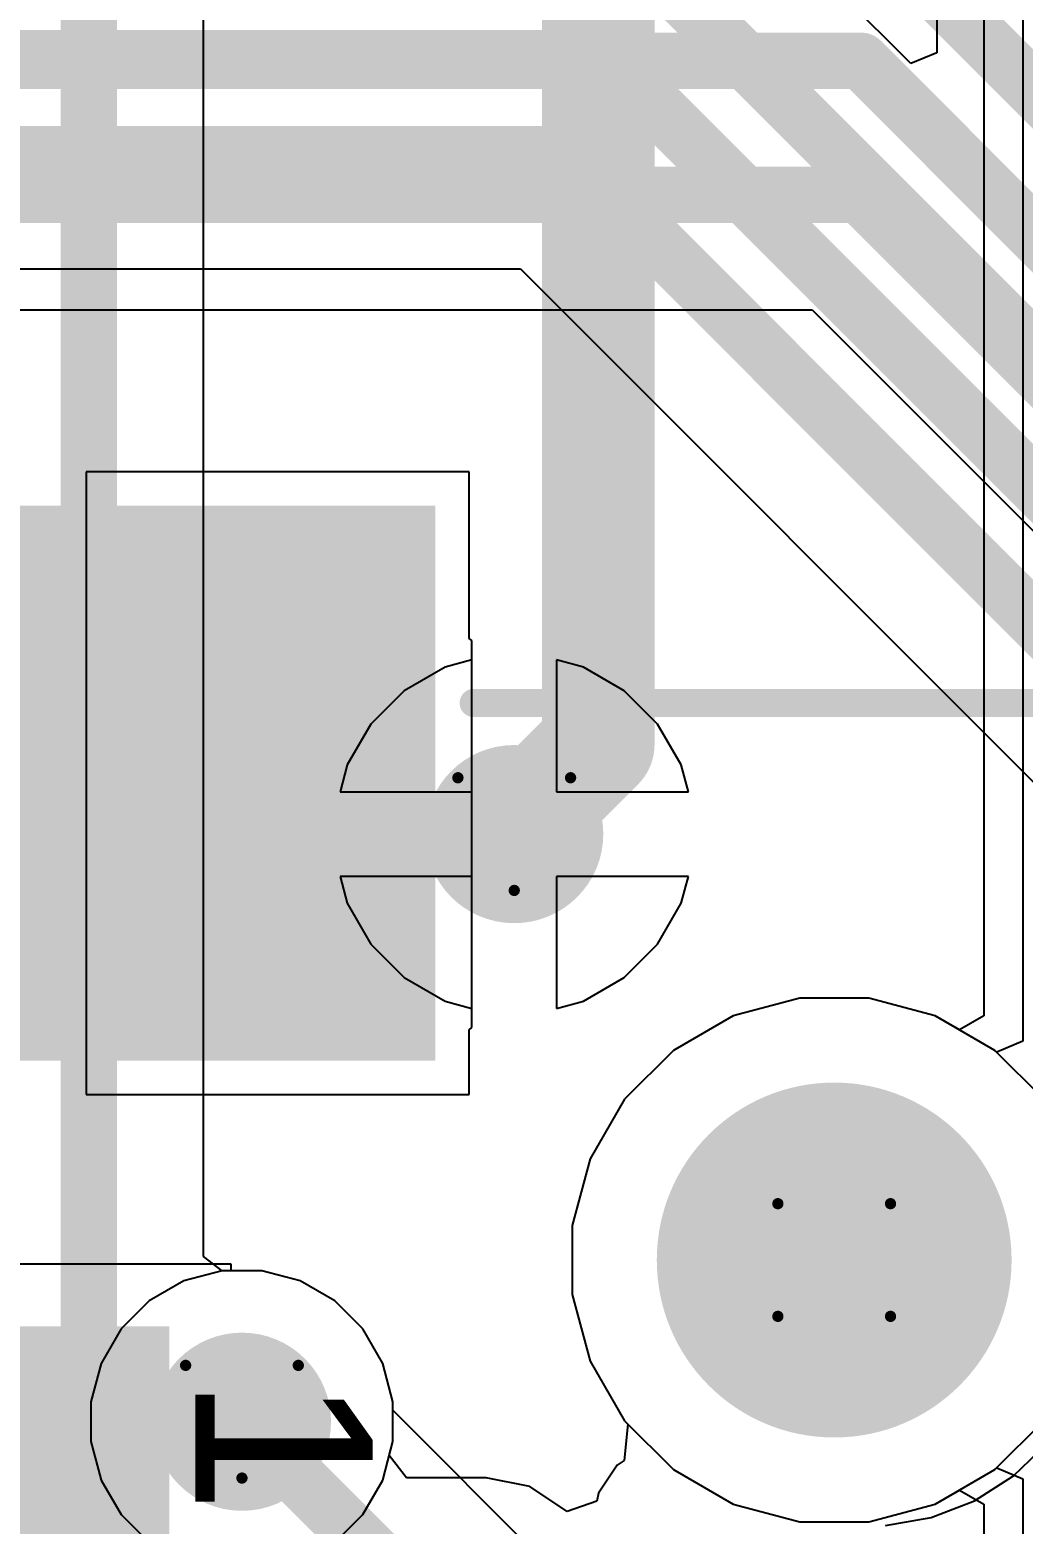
# Model space of a CAD drawing. Header units: inches. Extents: x -21 to 276, y -5 to 220.
# Drawn here: x 53.4 to 57.88, y 39.67 to 46.41 of the extents above; entities that cross this region are included whole.
import ezdxf

# ---------------------------------------------------------------- set-up
doc = ezdxf.new("R2010")
doc.units = ezdxf.units.IN
for name, color, linetype in [('Bottom Layer', 5, 'Continuous'), ('Bottom Solder', 6, 'Continuous'), ('Drill Drawing', 1, 'Continuous'), ('Ground', 16, 'Continuous'), ('Pad Holes', 156, 'Continuous'), ('Power + Signal', 76, 'Continuous'), ('Top Layer', 1, 'Continuous'), ('Top Overlay', 2, 'Continuous'), ('Top Paste', 8, 'Continuous'), ('Top Solder', 216, 'Continuous'), ('Via Holes', 16, 'Continuous')]:
    doc.layers.add(name, color=color, linetype=linetype)
doc.styles.add('Arial', font='', dxfattribs={"height": 0.2})
doc.styles.get('Arial').set_extended_font_data('Arial')

# ---------------------------------------------------------------- blocks, each defined once
blk = doc.blocks.new('91304_99_052R2_133')
at = {"layer": 'Bottom Solder'}
blk.add_hatch(color=6, dxfattribs=at).paths.add_polyline_path([(-12.3984, -0.1016), (-12.6016, -0.1016), (-12.6016, 0.1016), (-12.3984, 0.1016)])
at = {"layer": 'Pad Holes'}
h = blk.add_hatch(color=7, dxfattribs=at)
edge = h.paths.add_edge_path()
edge.add_arc((-12.5, 0), 0.8, 0, 360)
at = {"layer": 'Top Layer'}
for points in [[(-13.5, -5.1), (-15.8, -5.1), (-15.8, -1.9), (-13.5, -1.9)], [(-11.5, -5.1), (-12.1, -5.1), (-12.1, -3.1), (-11.5, -3.1)]]:
    blk.add_hatch(color=1, dxfattribs=at).paths.add_polyline_path(points)
at = {"layer": 'Top Paste'}
for points in [[(-13.5, -5.1), (-15.8, -5.1), (-15.8, -1.9), (-13.5, -1.9)], [(-11.5, -5.1), (-12.1, -5.1), (-12.1, -3.1), (-11.5, -3.1)]]:
    blk.add_hatch(color=8, dxfattribs=at).paths.add_polyline_path(points)
at = {"layer": 'Top Solder'}
for points in [[(-12.3984, -0.1016), (-12.6016, -0.1016), (-12.6016, 0.1016), (-12.3984, 0.1016)], [(-13.3984, -5.2016), (-15.9016, -5.2016), (-15.9016, -1.7984), (-13.3984, -1.7984)], [(-11.3984, -5.2016), (-12.2016, -5.2016), (-12.2016, -2.9984), (-11.3984, -2.9984)], [(-10.5984, -5.2016), (-11.4016, -5.2016), (-11.4016, -2.9984), (-10.5984, -2.9984)]]:
    blk.add_hatch(color=216, dxfattribs=at).paths.add_polyline_path(points)
at = {"layer": 'Top Overlay'}
blk.add_lwpolyline([(-15.0114, -1.6256, 0.127, 0.127, 0), (-15.0114, 4.5974, 0.127, 0.127, 0)], format="xyseb", dxfattribs=at)
blk.add_lwpolyline([(-15.0432, -1.6256, 0.0635, 0.0635, 1), (-14.9796, -1.6256, 0.0635, 0.0635, 1)], format="xyseb", close=True, dxfattribs=at)
at = {"layer": 'Top Overlay', "style": 'Arial'}
blk.add_text('1', height=0.8, dxfattribs=at).set_placement((-11.9778, -2.8808))

msp = doc.modelspace()

# ---------------------------------------------------------------- hatches: boundary and pattern name
at = {"layer": 'Bottom Layer'}
h = msp.add_hatch(color=5, dxfattribs=at)
edge = h.paths.add_edge_path()
edge.add_arc((55.5838, 42.7812), 0.3, 0, 360)
h = msp.add_hatch(color=5, dxfattribs=at)
edge = h.paths.add_edge_path()
edge.add_arc((54.356, 40.132), 0.3, 0, 360)
at = {"layer": 'Bottom Solder'}
h = msp.add_hatch(color=6, dxfattribs=at)
edge = h.paths.add_edge_path()
edge.add_arc((55.5838, 42.7812), 0.4016, 0, 360)
h = msp.add_hatch(color=6, dxfattribs=at)
edge = h.paths.add_edge_path()
edge.add_arc((54.356, 40.132), 0.4016, 0, 360)
at = {"layer": 'Ground'}
h = msp.add_hatch(color=16, dxfattribs=at)
edge = h.paths.add_edge_path()
edge.add_arc((55.5838, 42.7812), 0.3, 0, 360)
h = msp.add_hatch(color=16, dxfattribs=at)
edge = h.paths.add_edge_path()
edge.add_arc((54.356, 40.132), 0.3, 0, 360)
at = {"layer": 'Power + Signal'}
h = msp.add_hatch(color=76, dxfattribs=at)
edge = h.paths.add_edge_path()
edge.add_arc((55.5838, 42.7812), 0.3, 0, 360)
h = msp.add_hatch(color=76, dxfattribs=at)
edge = h.paths.add_edge_path()
edge.add_arc((54.356, 40.132), 0.3, 0, 360)
at = {"layer": 'Top Layer'}
h = msp.add_hatch(color=1, dxfattribs=at)
edge = h.paths.add_edge_path()
edge.add_arc((55.5838, 42.7812), 0.3, 0, 360)
h = msp.add_hatch(color=1, dxfattribs=at)
edge = h.paths.add_edge_path()
edge.add_arc((54.356, 40.132), 0.3, 0, 360)
at = {"layer": 'Top Solder'}
h = msp.add_hatch(color=216, dxfattribs=at)
edge = h.paths.add_edge_path()
edge.add_arc((55.5838, 42.7812), 0.4016, 0, 360)
h = msp.add_hatch(color=216, dxfattribs=at)
edge = h.paths.add_edge_path()
edge.add_arc((54.356, 40.132), 0.4016, 0, 360)
at = {"layer": 'Via Holes'}
h = msp.add_hatch(color=7, dxfattribs=at)
edge = h.paths.add_edge_path()
edge.add_arc((55.5838, 42.7812), 0.15, 0, 360)
h = msp.add_hatch(color=7, dxfattribs=at)
edge = h.paths.add_edge_path()
edge.add_arc((54.356, 40.132), 0.15, 0, 360)

# ---------------------------------------------------------------- linework, layer by layer
at = {"layer": 'Bottom Layer'}
for p, q in [((57.7013, 46.5409), (57.7013, 41.9621)), ((55.2719, 43.5341), (55.0877, 43.4277)), ((55.3933, 43.5666), (55.2719, 43.5341)), ((55.3933, 42.9717), (55.3933, 43.5666)), ((55.8957, 43.5341), (55.7743, 43.5666)), ((55.7743, 43.5666), (55.7743, 42.9717)), ((56.0799, 43.4277), (55.8957, 43.5341)), ((55.0877, 43.4277), (54.9372, 43.2773)), ((56.2303, 43.2773), (56.0799, 43.4277)), ((54.9372, 43.2773), (54.8309, 43.0931)), ((56.3367, 43.0931), (56.2303, 43.2773)), ((54.8309, 43.0931), (54.7983, 42.9717)), ((56.3692, 42.9717), (56.3367, 43.0931)), ((54.7983, 42.9717), (55.3933, 42.9717)), ((55.7743, 42.9717), (56.3692, 42.9717)), ((55.3933, 42.5907), (54.7983, 42.5907)), ((54.7983, 42.5907), (54.8309, 42.4693)), ((55.3933, 41.9957), (55.3933, 42.5907)), ((56.3692, 42.5907), (55.7743, 42.5907)), ((55.7743, 42.5907), (55.7743, 41.9957)), ((56.3367, 42.4693), (56.3692, 42.5907)), ((54.8309, 42.4693), (54.9372, 42.2851)), ((56.2303, 42.2851), (56.3367, 42.4693)), ((54.9372, 42.2851), (55.0877, 42.1346)), ((56.0799, 42.1346), (56.2303, 42.2851)), ((55.0877, 42.1346), (55.2719, 42.0282)), ((55.8957, 42.0282), (56.0799, 42.1346)), ((56.8711, 42.042), (56.5707, 41.9615)), ((57.1821, 42.042), (56.8711, 42.042)), ((57.4824, 41.9615), (57.1821, 42.042)), ((55.2719, 42.0282), (55.3933, 41.9957)), ((55.7743, 41.9957), (55.8957, 42.0282)), ((56.5707, 41.9615), (56.3014, 41.806)), ((57.5913, 41.8986), (57.4824, 41.9615)), ((57.7013, 41.9621), (57.5913, 41.8986)), ((56.3014, 41.806), (56.0815, 41.5862)), ((56.0815, 41.5862), (55.9261, 41.3169)), ((55.9261, 41.3169), (55.8456, 41.0165)), ((55.8456, 41.0165), (55.8456, 40.7055)), ((54.0931, 40.7666), (53.9379, 40.6769)), ((54.2663, 40.813), (54.0931, 40.7666)), ((54.4457, 40.813), (54.2663, 40.813)), ((54.6189, 40.7666), (54.4457, 40.813)), ((54.7741, 40.6769), (54.6189, 40.7666)), ((55.8456, 40.7055), (55.9261, 40.4052)), ((53.9379, 40.6769), (53.8111, 40.5501)), ((54.9009, 40.5501), (54.7741, 40.6769)), ((53.8111, 40.5501), (53.7214, 40.3949)), ((54.9906, 40.3949), (54.9009, 40.5501)), ((53.7214, 40.3949), (53.675, 40.2217)), ((55.037, 40.2217), (54.9906, 40.3949)), ((55.9261, 40.4052), (56.0815, 40.1359)), ((53.675, 40.2217), (53.675, 40.0423)), ((55.037, 40.0423), (55.037, 40.2217)), ((56.0815, 40.1359), (56.3014, 39.916)), ((53.675, 40.0423), (53.7214, 39.8691)), ((54.9906, 39.8691), (55.037, 40.0423)), ((56.3014, 39.916), (56.5707, 39.7605)), ((53.7214, 39.8691), (53.8111, 39.7139)), ((54.9009, 39.7139), (54.9906, 39.8691)), ((57.4824, 39.7605), (57.5913, 39.8234)), ((57.5913, 39.8234), (57.7013, 39.7599)), ((56.5707, 39.7605), (56.8711, 39.68)), ((57.1821, 39.68), (57.4824, 39.7605)), ((57.7013, 39.7599), (57.7013, 36.1772)), ((53.8111, 39.7139), (53.9379, 39.5871)), ((54.7741, 39.5871), (54.9009, 39.7139)), ((56.8711, 39.68), (57.1821, 39.68))]:
    msp.add_line(p, q, dxfattribs=at)
at = {"layer": 'Drill Drawing'}
for points in [[(55.3298, 43.0352, 0.0508, 0.0508, 0), (55.8378, 43.0352, 0.0508, 0.0508, 0)], [(55.3298, 43.0352, 0.0508, 0.0508, 0), (55.5838, 42.5272, 0.0508, 0.0508, 0)], [(55.5838, 42.5272, 0.0508, 0.0508, 0), (55.8378, 43.0352, 0.0508, 0.0508, 0)], [(56.7726, 41.115, 0.0508, 0.0508, 0), (57.2806, 41.115, 0.0508, 0.0508, 0)], [(56.7726, 40.607, 0.0508, 0.0508, 0), (56.7726, 41.115, 0.0508, 0.0508, 0)], [(57.2806, 40.607, 0.0508, 0.0508, 0), (57.2806, 41.115, 0.0508, 0.0508, 0)], [(56.7726, 40.607, 0.0508, 0.0508, 0), (57.2806, 40.607, 0.0508, 0.0508, 0)], [(54.102, 40.386, 0.0508, 0.0508, 0), (54.61, 40.386, 0.0508, 0.0508, 0)], [(54.102, 40.386, 0.0508, 0.0508, 0), (54.356, 39.878, 0.0508, 0.0508, 0)], [(54.356, 39.878, 0.0508, 0.0508, 0), (54.61, 40.386, 0.0508, 0.0508, 0)]]:
    msp.add_lwpolyline(points, format="xyseb", dxfattribs=at)
for points in [[(55.3171, 43.0352, 0.0254, 0.0254, 1), (55.3425, 43.0352, 0.0254, 0.0254, 1)], [(55.3171, 43.0352, 0.0254, 0.0254, 1), (55.3425, 43.0352, 0.0254, 0.0254, 1)], [(55.8251, 43.0352, 0.0254, 0.0254, 1), (55.8505, 43.0352, 0.0254, 0.0254, 1)], [(55.8251, 43.0352, 0.0254, 0.0254, 1), (55.8505, 43.0352, 0.0254, 0.0254, 1)], [(55.5711, 42.5272, 0.0254, 0.0254, 1), (55.5965, 42.5272, 0.0254, 0.0254, 1)], [(55.5711, 42.5272, 0.0254, 0.0254, 1), (55.5965, 42.5272, 0.0254, 0.0254, 1)], [(56.7599, 41.115, 0.0254, 0.0254, 1), (56.7853, 41.115, 0.0254, 0.0254, 1)], [(56.7599, 41.115, 0.0254, 0.0254, 1), (56.7853, 41.115, 0.0254, 0.0254, 1)], [(57.2679, 41.115, 0.0254, 0.0254, 1), (57.2933, 41.115, 0.0254, 0.0254, 1)], [(57.2679, 41.115, 0.0254, 0.0254, 1), (57.2933, 41.115, 0.0254, 0.0254, 1)], [(56.7599, 40.607, 0.0254, 0.0254, 1), (56.7853, 40.607, 0.0254, 0.0254, 1)], [(56.7599, 40.607, 0.0254, 0.0254, 1), (56.7853, 40.607, 0.0254, 0.0254, 1)], [(57.2679, 40.607, 0.0254, 0.0254, 1), (57.2933, 40.607, 0.0254, 0.0254, 1)], [(57.2679, 40.607, 0.0254, 0.0254, 1), (57.2933, 40.607, 0.0254, 0.0254, 1)], [(54.0893, 40.386, 0.0254, 0.0254, 1), (54.1147, 40.386, 0.0254, 0.0254, 1)], [(54.0893, 40.386, 0.0254, 0.0254, 1), (54.1147, 40.386, 0.0254, 0.0254, 1)], [(54.5973, 40.386, 0.0254, 0.0254, 1), (54.6227, 40.386, 0.0254, 0.0254, 1)], [(54.5973, 40.386, 0.0254, 0.0254, 1), (54.6227, 40.386, 0.0254, 0.0254, 1)], [(54.3433, 39.878, 0.0254, 0.0254, 1), (54.3687, 39.878, 0.0254, 0.0254, 1)], [(54.3433, 39.878, 0.0254, 0.0254, 1), (54.3687, 39.878, 0.0254, 0.0254, 1)]]:
    msp.add_lwpolyline(points, format="xyseb", close=True, dxfattribs=at)
at = {"layer": 'Ground'}
for p, q in [((54.1832, 40.8768), (54.1832, 52.8799)), ((57.8766, 50.8726), (57.8766, 41.8471)), ((55.2719, 43.5341), (55.0877, 43.4277)), ((55.3933, 43.5666), (55.2719, 43.5341)), ((55.3933, 42.9717), (55.3933, 43.5666)), ((55.8957, 43.5341), (55.7743, 43.5666)), ((55.7743, 43.5666), (55.7743, 42.9717)), ((56.0799, 43.4277), (55.8957, 43.5341)), ((55.0877, 43.4277), (54.9372, 43.2773)), ((56.2303, 43.2773), (56.0799, 43.4277)), ((54.9372, 43.2773), (54.8309, 43.0931)), ((56.3367, 43.0931), (56.2303, 43.2773)), ((54.8309, 43.0931), (54.7983, 42.9717)), ((56.3692, 42.9717), (56.3367, 43.0931)), ((54.7983, 42.9717), (55.3933, 42.9717)), ((55.7743, 42.9717), (56.3692, 42.9717)), ((55.3933, 42.5907), (54.7983, 42.5907)), ((54.7983, 42.5907), (54.8309, 42.4693)), ((55.3933, 41.9957), (55.3933, 42.5907)), ((56.3692, 42.5907), (55.7743, 42.5907)), ((55.7743, 42.5907), (55.7743, 41.9957)), ((56.3367, 42.4693), (56.3692, 42.5907)), ((54.8309, 42.4693), (54.9372, 42.2851)), ((56.2303, 42.2851), (56.3367, 42.4693)), ((54.9372, 42.2851), (55.0877, 42.1346)), ((56.0799, 42.1346), (56.2303, 42.2851)), ((55.0877, 42.1346), (55.2719, 42.0282)), ((55.8957, 42.0282), (56.0799, 42.1346)), ((56.8711, 42.042), (56.5707, 41.9615)), ((57.1821, 42.042), (56.8711, 42.042)), ((57.4824, 41.9615), (57.1821, 42.042)), ((55.2719, 42.0282), (55.3933, 41.9957)), ((55.7743, 41.9957), (55.8957, 42.0282)), ((56.5707, 41.9615), (56.3014, 41.806)), ((57.7517, 41.806), (57.4824, 41.9615)), ((57.8766, 41.8471), (57.7593, 41.7985)), ((56.3014, 41.806), (56.0815, 41.5862)), ((57.7593, 41.7985), (57.7517, 41.806)), ((56.0815, 41.5862), (55.9261, 41.3169)), ((55.9261, 41.3169), (55.8456, 41.0165)), ((55.8456, 41.0165), (55.8456, 40.7055)), ((54.2663, 40.813), (54.1832, 40.8768)), ((54.4457, 40.813), (54.2663, 40.813)), ((54.6189, 40.7666), (54.4457, 40.813)), ((54.7741, 40.6769), (54.6189, 40.7666)), ((55.8456, 40.7055), (55.9261, 40.4052)), ((54.9009, 40.5501), (54.7741, 40.6769)), ((54.9906, 40.3949), (54.9009, 40.5501)), ((55.037, 40.2217), (54.9906, 40.3949)), ((55.9261, 40.4052), (56.0815, 40.1359)), ((55.037, 40.1835), (55.037, 40.2217)), ((55.9334, 39.287), (55.037, 40.1835)), ((56.0815, 40.1359), (56.3014, 39.916)), ((56.3014, 39.916), (56.5707, 39.7605)), ((57.4824, 39.7605), (57.7517, 39.916)), ((57.7517, 39.916), (57.7593, 39.9236)), ((57.7593, 39.9236), (57.8766, 39.875)), ((57.8766, 39.875), (57.8766, 36.9316)), ((56.5707, 39.7605), (56.8711, 39.68)), ((57.1821, 39.68), (57.4824, 39.7605)), ((56.8711, 39.68), (57.1821, 39.68))]:
    msp.add_line(p, q, dxfattribs=at)
for points in [[(55.9625, 43.1848, 0.508, 0.508, 0), (55.9625, 55.2133, 0.508, 0.508, 0)], [(53.6652, 33.5928, 0.254, 0.254, 0), (53.6652, 53.7668, 0.254, 0.254, 0)], [(55.5838, 42.8061, 0.508, 0.508, 0), (55.9625, 43.1848, 0.508, 0.508, 0)], [(55.5838, 42.7812, 0.508, 0.508, 0), (55.5838, 42.8061, 0.508, 0.508, 0)], [(54.356, 40.132, 0.254, 0.254, 0), (55.5672, 38.9208, 0.254, 0.254, 0)]]:
    msp.add_lwpolyline(points, format="xyseb", dxfattribs=at)
for points in [[(55.8355, 43.1848, 0.254, 0.254, 1), (56.0895, 43.1848, 0.254, 0.254, 1)], [(55.8355, 43.1848, 0.254, 0.254, 1), (56.0895, 43.1848, 0.254, 0.254, 1)], [(55.4568, 42.8061, 0.254, 0.254, 1), (55.7108, 42.8061, 0.254, 0.254, 1)], [(55.4568, 42.8061, 0.254, 0.254, 1), (55.7108, 42.8061, 0.254, 0.254, 1)], [(55.4568, 42.7812, 0.254, 0.254, 1), (55.7108, 42.7812, 0.254, 0.254, 1)], [(54.2925, 40.132, 0.127, 0.127, 1), (54.4195, 40.132, 0.127, 0.127, 1)]]:
    msp.add_lwpolyline(points, format="xyseb", close=True, dxfattribs=at)
at = {"layer": 'Power + Signal'}
for p, q in [((44.6804, 45.1449), (56.9269, 45.1449)), ((56.9269, 45.1449), (60.9286, 41.1432)), ((55.2719, 43.5341), (55.0877, 43.4277)), ((55.3933, 43.5666), (55.2719, 43.5341)), ((55.3933, 42.9717), (55.3933, 43.5666)), ((55.8957, 43.5341), (55.7743, 43.5666)), ((55.7743, 43.5666), (55.7743, 42.9717)), ((56.0799, 43.4277), (55.8957, 43.5341)), ((55.0877, 43.4277), (54.9372, 43.2773)), ((56.2303, 43.2773), (56.0799, 43.4277)), ((54.9372, 43.2773), (54.8309, 43.0931)), ((56.3367, 43.0931), (56.2303, 43.2773)), ((54.8309, 43.0931), (54.7983, 42.9717)), ((56.3692, 42.9717), (56.3367, 43.0931)), ((54.7983, 42.9717), (55.3933, 42.9717)), ((55.7743, 42.9717), (56.3692, 42.9717)), ((55.3933, 42.5907), (54.7983, 42.5907)), ((54.7983, 42.5907), (54.8309, 42.4693)), ((55.3933, 41.9957), (55.3933, 42.5907)), ((56.3692, 42.5907), (55.7743, 42.5907)), ((55.7743, 42.5907), (55.7743, 41.9957)), ((56.3367, 42.4693), (56.3692, 42.5907)), ((54.8309, 42.4693), (54.9372, 42.2851)), ((56.2303, 42.2851), (56.3367, 42.4693)), ((54.9372, 42.2851), (55.0877, 42.1346)), ((56.0799, 42.1346), (56.2303, 42.2851)), ((55.0877, 42.1346), (55.2719, 42.0282)), ((55.8957, 42.0282), (56.0799, 42.1346)), ((56.8711, 42.042), (56.5707, 41.9615)), ((57.1821, 42.042), (56.8711, 42.042)), ((57.4824, 41.9615), (57.1821, 42.042)), ((55.2719, 42.0282), (55.3933, 41.9957)), ((55.7743, 41.9957), (55.8957, 42.0282)), ((56.5707, 41.9615), (56.3014, 41.806)), ((57.7517, 41.806), (57.4824, 41.9615)), ((56.3014, 41.806), (56.0815, 41.5862)), ((57.9716, 41.5862), (57.7517, 41.806)), ((56.0815, 41.5862), (55.9261, 41.3169)), ((55.9261, 41.3169), (55.8456, 41.0165)), ((55.8456, 41.0165), (55.8456, 40.7055)), ((54.0931, 40.7666), (53.9379, 40.6769)), ((54.2663, 40.813), (54.0931, 40.7666)), ((54.4457, 40.813), (54.2663, 40.813)), ((54.6189, 40.7666), (54.4457, 40.813)), ((54.7741, 40.6769), (54.6189, 40.7666)), ((55.8456, 40.7055), (55.9261, 40.4052)), ((53.9379, 40.6769), (53.8111, 40.5501)), ((54.9009, 40.5501), (54.7741, 40.6769)), ((53.8111, 40.5501), (53.7214, 40.3949)), ((54.9906, 40.3949), (54.9009, 40.5501)), ((53.7214, 40.3949), (53.675, 40.2217)), ((55.037, 40.2217), (54.9906, 40.3949)), ((55.9261, 40.4052), (56.0815, 40.1359)), ((53.675, 40.2217), (53.675, 40.0423)), ((55.037, 40.0423), (55.037, 40.2217)), ((56.0815, 40.1359), (56.3014, 39.916)), ((57.7517, 39.916), (57.9716, 40.1359)), ((53.675, 40.0423), (53.7214, 39.8691)), ((54.9906, 39.8691), (55.037, 40.0423)), ((56.3014, 39.916), (56.5707, 39.7605)), ((57.4824, 39.7605), (57.7517, 39.916)), ((53.7214, 39.8691), (53.8111, 39.7139)), ((54.9009, 39.7139), (54.9906, 39.8691)), ((56.5707, 39.7605), (56.8711, 39.68)), ((57.1821, 39.68), (57.4824, 39.7605)), ((53.8111, 39.7139), (53.9379, 39.5871)), ((54.7741, 39.5871), (54.9009, 39.7139)), ((56.8711, 39.68), (57.1821, 39.68))]:
    msp.add_line(p, q, dxfattribs=at)
for points in [[(57.3644, 46.6994, 0.254, 0.254, 0), (58.928, 45.1358, 0.254, 0.254, 0)], [(23.0987, 46.2676, 0.254, 0.254, 0), (57.1473, 46.2676, 0.254, 0.254, 0)], [(57.1473, 46.2676, 0.254, 0.254, 0), (64.1602, 39.2547, 0.254, 0.254, 0)], [(44.2353, 45.6628, 0.254, 0.254, 0), (57.1415, 45.6628, 0.254, 0.254, 0)], [(57.1415, 45.6628, 0.254, 0.254, 0), (64.0809, 38.7234, 0.254, 0.254, 0)]]:
    msp.add_lwpolyline(points, format="xyseb", dxfattribs=at)
for points in [[(57.0838, 46.2676, 0.127, 0.127, 1), (57.2108, 46.2676, 0.127, 0.127, 1)], [(57.0838, 46.2676, 0.127, 0.127, 1), (57.2108, 46.2676, 0.127, 0.127, 1)], [(57.078, 45.6628, 0.127, 0.127, 1), (57.205, 45.6628, 0.127, 0.127, 1)], [(57.078, 45.6628, 0.127, 0.127, 1), (57.205, 45.6628, 0.127, 0.127, 1)]]:
    msp.add_lwpolyline(points, format="xyseb", close=True, dxfattribs=at)
at = {"layer": 'Top Layer'}
for p, q in [((57.4895, 50.5612), (57.4895, 46.3033)), ((57.3722, 46.2547), (56.55, 47.0768)), ((57.4895, 46.3033), (57.3722, 46.2547)), ((52.0038, 45.329), (55.6115, 45.329)), ((55.6115, 45.329), (59.7308, 41.2097)), ((55.3806, 44.415), (53.6536, 44.415)), ((53.6536, 44.415), (53.6536, 43.011)), ((55.3806, 43.6635), (55.3806, 44.415)), ((55.3933, 43.6537), (55.3806, 43.6635)), ((55.3933, 42.7812), (55.3933, 43.6537)), ((55.8957, 43.5341), (55.7743, 43.5666)), ((55.7743, 43.5666), (55.7743, 42.9717)), ((56.0799, 43.4277), (55.8957, 43.5341)), ((56.2303, 43.2773), (56.0799, 43.4277)), ((56.3367, 43.0931), (56.2303, 43.2773)), ((56.3692, 42.9717), (56.3367, 43.0931)), ((53.6536, 43.011), (53.6536, 41.607)), ((55.7743, 42.9717), (56.3692, 42.9717)), ((55.3933, 41.9086), (55.3933, 42.7812)), ((56.3692, 42.5907), (55.7743, 42.5907)), ((55.7743, 42.5907), (55.7743, 41.9957)), ((56.3367, 42.4693), (56.3692, 42.5907)), ((56.2303, 42.2851), (56.3367, 42.4693)), ((56.0799, 42.1346), (56.2303, 42.2851)), ((55.8957, 42.0282), (56.0799, 42.1346)), ((56.8711, 42.042), (56.5707, 41.9615)), ((57.1821, 42.042), (56.8711, 42.042)), ((57.4824, 41.9615), (57.1821, 42.042)), ((55.7743, 41.9957), (55.8957, 42.0282)), ((55.3806, 41.8989), (55.3933, 41.9086)), ((56.5707, 41.9615), (56.3014, 41.806)), ((57.7517, 41.806), (57.4824, 41.9615)), ((55.3806, 41.607), (55.3806, 41.8989)), ((56.3014, 41.806), (56.0815, 41.5862)), ((57.9716, 41.5862), (57.7517, 41.806)), ((53.6536, 41.607), (55.3806, 41.607)), ((56.0815, 41.5862), (55.9261, 41.3169)), ((55.9261, 41.3169), (55.8456, 41.0165)), ((55.8456, 41.0165), (55.8456, 40.7055)), ((54.3076, 40.842), (51.8609, 40.842)), ((54.3076, 40.813), (54.3076, 40.842)), ((54.4457, 40.813), (54.3076, 40.813)), ((54.6189, 40.7666), (54.4457, 40.813)), ((54.7741, 40.6769), (54.6189, 40.7666)), ((55.8456, 40.7055), (55.9261, 40.4052)), ((54.9009, 40.5501), (54.7741, 40.6769)), ((54.9906, 40.3949), (54.9009, 40.5501)), ((55.037, 40.2217), (54.9906, 40.3949)), ((55.9261, 40.4052), (56.0815, 40.1359)), ((55.037, 40.0423), (55.037, 40.2217)), ((56.0963, 40.1211), (56.0802, 39.9576)), ((56.0815, 40.1359), (56.0963, 40.1211)), ((55.0202, 39.9797), (55.037, 40.0423)), ((57.8349, 39.8884), (57.9858, 40.033)), ((55.0975, 39.879), (55.0202, 39.9797)), ((56.0802, 39.9576), (56.0473, 39.9357)), ((56.0473, 39.9357), (55.9631, 39.8097)), ((57.6587, 39.7761), (57.8349, 39.8884)), ((55.4566, 39.879), (55.0975, 39.879)), ((55.6548, 39.8395), (55.4566, 39.879)), ((55.8228, 39.7273), (55.6548, 39.8395)), ((55.9559, 39.7737), (55.8228, 39.7273)), ((55.9631, 39.8097), (55.9559, 39.7737)), ((57.4639, 39.7003), (57.6587, 39.7761)), ((57.2582, 39.6639), (57.4639, 39.7003))]:
    msp.add_line(p, q, dxfattribs=at)
for points in [[(56.1837, 46.7106, 0.254, 0.254, 0), (60.3198, 42.5745, 0.254, 0.254, 0)], [(52.1827, 46.2788, 0.254, 0.254, 0), (56.0049, 46.2788, 0.254, 0.254, 0)], [(56.0049, 46.2788, 0.254, 0.254, 0), (60.3139, 41.9697, 0.254, 0.254, 0)], [(52.0038, 45.847, 0.254, 0.254, 0), (55.826, 45.847, 0.254, 0.254, 0)], [(55.826, 45.847, 0.254, 0.254, 0), (60.3081, 41.3649, 0.254, 0.254, 0)], [(53.5266, 43.011, 0.254, 0.254, 0), (53.7564, 42.7812, 0.254, 0.254, 0)], [(53.7564, 42.7812, 0.381, 0.381, 0), (55.5838, 42.7812, 0.381, 0.381, 0)], [(52.9411, 40.1465, 0.381, 0.381, 0), (54.356, 40.1465, 0.381, 0.381, 0)]]:
    msp.add_lwpolyline(points, format="xyseb", dxfattribs=at)
for points in [[(55.9414, 46.2788, 0.127, 0.127, 1), (56.0684, 46.2788, 0.127, 0.127, 1)], [(55.9414, 46.2788, 0.127, 0.127, 1), (56.0684, 46.2788, 0.127, 0.127, 1)], [(55.7625, 45.847, 0.127, 0.127, 1), (55.8895, 45.847, 0.127, 0.127, 1)], [(55.7625, 45.847, 0.127, 0.127, 1), (55.8895, 45.847, 0.127, 0.127, 1)], [(53.4631, 43.011, 0.127, 0.127, 1), (53.5901, 43.011, 0.127, 0.127, 1)], [(53.6612, 42.7812, 0.1905, 0.1905, 1), (53.8517, 42.7812, 0.1905, 0.1905, 1)], [(55.4885, 42.7812, 0.1905, 0.1905, 1), (55.679, 42.7812, 0.1905, 0.1905, 1)], [(53.6929, 42.7812, 0.127, 0.127, 1), (53.8199, 42.7812, 0.127, 0.127, 1)], [(54.2607, 40.1465, 0.1905, 0.1905, 1), (54.4512, 40.1465, 0.1905, 0.1905, 1)]]:
    msp.add_lwpolyline(points, format="xyseb", close=True, dxfattribs=at)

# ---------------------------------------------------------------- block references
at = {"rotation": 270}
msp.add_blockref('91304_99_052R2_133', (57.0266, 28.361), dxfattribs=at)

doc.saveas('drawing.dxf')
